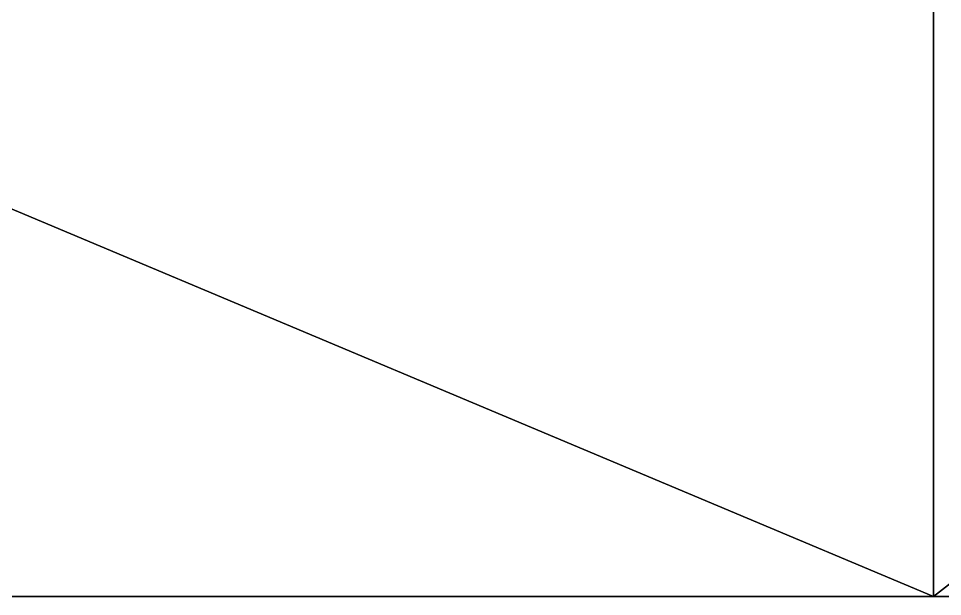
# Model space of a CAD drawing. Header units: metres. Extents: x -124 to 108, y 0 to 201.
# Drawn here: x 80.91 to 89.81, y 0 to 5.58 of the extents above; entities that cross this region are included whole.
import ezdxf

# ---------------------------------------------------------------- set-up
doc = ezdxf.new("R2010")
doc.units = ezdxf.units.M
doc.layers.get('0').update_dxf_attribs({"true_color": 0xff5454})

# ---------------------------------------------------------------- blocks, each defined once
blk = doc.blocks.new('Component_1')
at = {"color": 253, "true_color": 0xc0ab91}
for p, q in [((89.7246, 0, 8.5138), (89.7246, 7.874, 8.5138)), ((89.7246, 0, 11.5681), (89.7246, 7.874, 11.5681))]:
    blk.add_line(p, q, dxfattribs=at)
for p, q in [((65.5025, 0, 11.5681), (89.7246, 0, 11.5681)), ((89.7246, 0, 8.5138), (108.0031, 0, 8.5138)), ((89.7246, 0, 8.5138), (89.7246, 0, 11.5681))]:
    blk.add_line(p, q)
mesh = blk.add_polyface()
corners = [(101.2657, 8.9741, 8.5138), (89.7246, 7.874, 8.5138), (89.7246, 8.9741, 8.5138), (89.7246, 0, 8.5138), (108.0031, 0, 8.5138), (108.0031, 8.9741, 8.5138)]
mesh.append_faces([[corners[k] for k in face] for face in [(0, 1, 2), (4, 0, 5)]], dxfattribs={"vtx0": -1})
mesh.append_faces([[corners[k] for k in face] for face in [(1, 0, 3), (3, 0, 4)]], dxfattribs={"vtx0": -1, "vtx1": -1})
mesh = blk.add_polyface()
corners = [(71.0143, 7.874, 11.5681), (65.5025, 0, 11.5681), (65.5025, 7.874, 11.5681), (89.7246, 0, 11.5681), (89.7246, 7.874, 11.5681)]
mesh.append_faces([[corners[k] for k in face] for face in [(0, 1, 2), (3, 0, 4)]], dxfattribs={"vtx0": -1})
mesh.append_faces([[corners[k] for k in face] for face in [(1, 0, 3)]], dxfattribs={"vtx0": -1, "vtx1": -1})
mesh = blk.add_polyface()
corners = [(89.7246, 7.874, 11.5681), (89.7246, 0, 8.5138), (89.7246, 0, 11.5681), (89.7246, 7.874, 8.5138)]
mesh.append_faces([[corners[k] for k in face] for face in [(0, 1, 2), (1, 0, 3)]], dxfattribs={"vtx0": -1})

msp = doc.modelspace()

# ---------------------------------------------------------------- block references
msp.add_blockref('Component_1', (0, 0))

doc.saveas('drawing.dxf')
